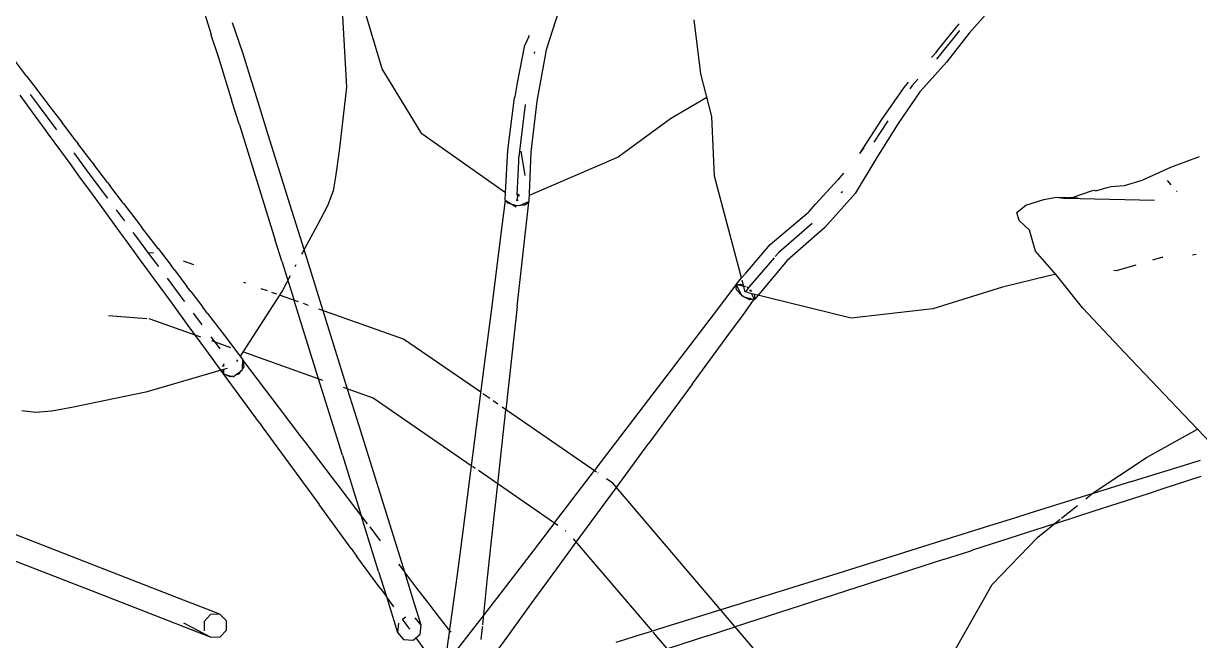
# Model space of a CAD drawing. Header units: metres. Extents: x 113 to 8702, y -1158 to 1243.
# Drawn here: x 5913.8757 to 5913.9681, y -734.2961 to -734.2476 of the extents above; entities that cross this region are included whole.
import ezdxf

# ---------------------------------------------------------------- set-up
doc = ezdxf.new("R2010")
doc.units = ezdxf.units.M
doc.header["$MEASUREMENT"] = 0
doc.layers.add('YELLOW', color=2, linetype='Continuous')

# ---------------------------------------------------------------- blocks, each defined once
blk = doc.blocks.new('EK')
at = {"color": 250}
for p, q in [((5898.1369, -833.5203), (5898.0905, -833.5601)), ((5897.6013, -833.5854), (5897.5844, -833.5311)), ((5897.7655, -833.5468), (5897.7662, -833.5538)), ((5898.0891, -833.5613), (5897.9399, -833.6892)), ((5898.0905, -833.5601), (5898.0891, -833.5613)), ((5898.1369, -833.6584), (5898.0891, -833.5613)), ((5898.1586, -833.605), (5898.1467, -833.5585)), ((5898.196, -833.6302), (5898.1768, -833.5586)), ((5897.6228, -833.6397), (5897.6013, -833.5854)), ((5897.6343, -833.5863), (5897.6257, -833.593)), ((5897.6472, -833.5764), (5897.6468, -833.5776)), ((5897.7677, -833.6091), (5897.7678, -833.6115)), ((5897.7678, -833.6115), (5897.7718, -833.6282)), ((5898.1722, -833.6581), (5898.1586, -833.605)), ((5897.6485, -833.7844), (5897.6611, -833.6192)), ((5898.2034, -833.6579), (5898.196, -833.6302)), ((5897.6306, -833.6732), (5897.6228, -833.6397)), ((5898.1974, -833.7604), (5898.1369, -833.6584)), ((5898.18, -833.6883), (5898.1722, -833.6581)), ((5898.2187, -833.7152), (5898.2034, -833.6579)), ((5897.6317, -833.6978), (5897.6306, -833.6732)), ((5897.7792, -833.6596), (5897.788, -833.6969)), ((5897.6328, -833.7054), (5897.6317, -833.6978)), ((5897.788, -833.6969), (5897.7874, -833.7012)), ((5897.9399, -833.6892), (5897.8541, -833.7622)), ((5898.18, -833.6883), (5898.1985, -833.7604)), ((5897.6378, -833.7267), (5897.6328, -833.7054)), ((5898.2308, -833.7604), (5898.2187, -833.7152)), ((5897.6366, -833.7298), (5897.6378, -833.7267)), ((5897.6373, -833.7344), (5897.6366, -833.7298)), ((5897.6473, -833.7694), (5897.6373, -833.7344)), ((5897.646, -833.8007), (5897.6493, -833.7609)), ((5897.8541, -833.7622), (5897.7902, -833.8074)), ((5898.1974, -833.7604), (5898.1985, -833.7604)), ((5898.1985, -833.7604), (5898.1991, -833.7628)), ((5898.2074, -833.7743), (5898.1991, -833.7628)), ((5898.1991, -833.7628), (5898.2295, -833.8813)), ((5898.2389, -833.7909), (5898.2308, -833.7604)), ((5897.646, -833.8007), (5897.6483, -833.7869)), ((5897.6478, -833.7784), (5897.6473, -833.7694)), ((5897.6485, -833.7844), (5897.6478, -833.7784)), ((5897.6483, -833.7859), (5897.6485, -833.7844)), ((5897.6483, -833.7869), (5897.6483, -833.7859)), ((5897.6491, -833.824), (5897.646, -833.8007)), ((5897.7902, -833.8074), (5897.7442, -833.8442)), ((5897.7888, -833.8084), (5897.7914, -833.8244)), ((5898.2411, -833.8215), (5898.219, -833.7906)), ((5898.2507, -833.8349), (5898.2389, -833.7909)), ((5897.6579, -833.8577), (5897.6491, -833.824)), ((5897.7914, -833.8244), (5897.8073, -833.909)), ((5898.2739, -833.8674), (5898.2429, -833.8241)), ((5897.7042, -833.8531), (5897.6853, -833.8718)), ((5897.7442, -833.8442), (5897.7042, -833.8531)), ((5898.2507, -833.8349), (5898.2918, -833.9892)), ((5897.6703, -833.8749), (5897.6579, -833.8577)), ((5897.6853, -833.8718), (5897.6703, -833.8749)), ((5898.3574, -833.9562), (5898.2739, -833.8674)), ((5897.2859, -833.899), (5897.3339, -833.946)), ((5898.2295, -833.8813), (5898.2365, -833.9083)), ((5897.8073, -833.909), (5897.8408, -834.0397)), ((5898.2365, -833.9083), (5898.2486, -833.9555)), ((5897.3251, -833.9726), (5897.3156, -833.964)), ((5897.3281, -833.9637), (5897.3731, -834.0038)), ((5897.3339, -833.946), (5897.3851, -833.9908)), ((5898.2486, -833.9555), (5898.2723, -834.0477)), ((5898.3984, -833.9824), (5898.3574, -833.9562)), ((5897.3631, -834.0068), (5897.3251, -833.9726)), ((5898.5151, -834.0568), (5898.3984, -833.9824)), ((5897.3662, -834.0095), (5897.3631, -834.0068)), ((5897.3731, -834.0038), (5897.3786, -834.0094)), ((5897.3851, -833.9908), (5897.4365, -834.0421)), ((5898.2932, -833.9944), (5898.2918, -833.9892)), ((5898.3059, -834.042), (5898.2932, -833.9944)), ((5897.3756, -834.0181), (5897.3662, -834.0095)), ((5897.4142, -834.0457), (5897.4255, -834.0571)), ((5897.4365, -834.0421), (5897.4378, -834.0434)), ((5897.4378, -834.0434), (5897.4944, -834.0864)), ((5897.8408, -834.0397), (5897.8507, -834.1919)), ((5898.2723, -834.0477), (5898.322, -834.2411)), ((5898.3059, -834.042), (5898.4112, -834.4365)), ((5897.4281, -834.0718), (5897.4185, -834.0632)), ((5897.4255, -834.0571), (5897.4315, -834.0618)), ((5897.4853, -834.1164), (5897.4281, -834.0718)), ((5897.4944, -834.0864), (5897.5553, -834.1294)), ((5897.546, -834.1604), (5897.4853, -834.1164)), ((5897.4886, -834.1055), (5897.5269, -834.1331)), ((5897.5553, -834.1294), (5897.6198, -834.1728)), ((5897.546, -834.1604), (5897.536, -834.1515)), ((5897.6198, -834.1728), (5897.6799, -834.2323)), ((5897.5809, -834.1922), (5897.5932, -834.2034)), ((5897.6359, -834.247), (5897.5932, -834.2034)), ((5897.6147, -834.1963), (5897.6166, -834.1973)), ((5897.6166, -834.1973), (5897.6176, -834.1993)), ((5897.8507, -834.1919), (5897.7928, -834.3827)), ((5897.6491, -834.2598), (5897.6359, -834.247)), ((5897.6799, -834.2323), (5897.7373, -834.305)), ((5898.322, -834.2411), (5898.3339, -834.2875)), ((5897.6498, -834.2611), (5897.6491, -834.2598)), ((5897.7064, -834.3349), (5897.6498, -834.2611)), ((5897.6716, -834.2555), (5897.7219, -834.3199)), ((5898.3339, -834.2875), (5898.3786, -834.4615)), ((5897.7373, -834.305), (5897.799, -834.3622)), ((5897.757, -834.3831), (5897.7064, -834.3349)), ((5897.7219, -834.3199), (5897.7293, -834.3269)), ((5897.7311, -834.3286), (5897.7841, -834.3793)), ((5897.7856, -834.3791), (5897.7841, -834.3793)), ((5897.7847, -834.3798), (5897.7856, -834.3791)), ((5897.7885, -834.3766), (5897.7913, -834.3742)), ((5897.7914, -834.3761), (5897.7889, -834.3772)), ((5897.8068, -834.3695), (5897.7953, -834.3744)), ((5897.7968, -834.3695), (5897.806, -834.3688)), ((5897.799, -834.3622), (5897.806, -834.3688)), ((5897.8007, -834.3888), (5897.8062, -834.3713)), ((5897.8069, -834.3779), (5897.8007, -834.3888)), ((5897.806, -834.3688), (5897.8068, -834.3695)), ((5897.806, -834.3688), (5897.8062, -834.3713)), ((5897.8352, -834.3927), (5897.8061, -834.3698)), ((5897.8062, -834.3713), (5897.8068, -834.3695)), ((5897.8062, -834.3713), (5897.8069, -834.3779)), ((5898.4888, -834.377), (5898.1335, -834.6495)), ((5897.7656, -834.3913), (5897.5741, -834.4315)), ((5897.7656, -834.3913), (5897.757, -834.3831)), ((5897.7769, -834.402), (5897.7656, -834.3913)), ((5897.7919, -834.3857), (5897.7697, -834.3904)), ((5897.7768, -834.3935), (5897.7799, -834.3883)), ((5897.7775, -834.4002), (5897.7768, -834.3935)), ((5897.7814, -834.3879), (5897.7769, -834.402)), ((5897.7769, -834.402), (5897.7995, -834.3923)), ((5897.7807, -834.3868), (5897.7818, -834.385)), ((5897.7823, -834.385), (5897.7818, -834.3867)), ((5897.7841, -834.3793), (5897.7831, -834.3826)), ((5897.7831, -834.3826), (5897.7847, -834.3798)), ((5897.7841, -834.3793), (5897.7847, -834.3798)), ((5897.7847, -834.3798), (5897.7918, -834.3849)), ((5897.799, -834.3917), (5897.787, -834.402)), ((5897.7918, -834.3849), (5897.7919, -834.3857)), ((5897.8007, -834.3888), (5897.799, -834.3917)), ((5897.8598, -834.4128), (5897.8352, -834.3927)), ((5897.7778, -834.4027), (5897.7769, -834.402)), ((5897.787, -834.402), (5897.7778, -834.4027)), ((5897.7778, -834.4027), (5897.8309, -834.4476)), ((5897.9567, -834.4921), (5897.8598, -834.4128)), ((5897.4639, -834.4311), (5897.3836, -834.4472)), ((5897.4282, -834.4383), (5897.4637, -834.5074)), ((5897.5741, -834.4315), (5897.4639, -834.4311)), ((5898.4252, -834.4887), (5898.4112, -834.4365)), ((5897.3836, -834.4472), (5897.2827, -834.4542)), ((5897.8309, -834.4476), (5898.1025, -834.6772)), ((5898.3786, -834.4615), (5898.4054, -834.5667)), ((5897.4637, -834.5074), (5897.5303, -834.608)), ((5897.9567, -834.4921), (5898.0626, -834.5786)), ((5898.4252, -834.4887), (5898.4455, -834.564)), ((5898.4743, -834.5419), (5898.4133, -834.5887)), ((5898.4054, -834.5667), (5898.4129, -834.5959)), ((5898.1418, -834.6432), (5898.0626, -834.5786)), ((5898.4114, -834.5902), (5898.2325, -834.7274)), ((5898.4129, -834.5959), (5898.4193, -834.6213)), ((5897.5303, -834.608), (5897.5927, -834.7768)), ((5898.4193, -834.6213), (5898.4246, -834.6425)), ((5898.1335, -834.6495), (5898.125, -834.6607)), ((5898.239, -834.7225), (5898.1418, -834.6432)), ((5898.4246, -834.6425), (5898.4287, -834.6591)), ((5898.1114, -834.6783), (5897.982, -834.8471)), ((5898.1025, -834.6772), (5898.1084, -834.6822)), ((5898.2016, -834.7613), (5898.1084, -834.6822)), ((5898.1135, -834.6757), (5898.1131, -834.6762)), ((5897.2336, -834.6969), (5897.3245, -834.7317)), ((5898.2865, -834.7611), (5898.239, -834.7225)), ((5897.3245, -834.7317), (5897.4186, -834.7536)), ((5898.218, -834.74), (5898.217, -834.7412)), ((5897.2956, -834.7619), (5897.2968, -834.7625)), ((5897.2968, -834.7625), (5897.2977, -834.762)), ((5897.2977, -834.762), (5897.3134, -834.7706)), ((5897.3828, -834.7877), (5897.3134, -834.7706)), ((5897.3271, -834.7531), (5897.3298, -834.7538)), ((5897.4186, -834.7536), (5897.5127, -834.7695)), ((5897.5127, -834.7695), (5897.6037, -834.7778)), ((5898.2065, -834.7549), (5898.0974, -834.8971)), ((5898.2016, -834.7613), (5898.2513, -834.8035)), ((5898.3494, -834.8121), (5898.2865, -834.7611)), ((5897.4085, -834.7936), (5897.3828, -834.7877)), ((5897.4104, -834.7945), (5897.4085, -834.7936)), ((5897.4233, -834.7755), (5897.5097, -834.7907)), ((5897.5097, -834.7907), (5897.52, -834.7924)), ((5897.5099, -834.7879), (5897.5549, -834.7831)), ((5897.5283, -834.7926), (5897.52, -834.7924)), ((5897.59, -834.7987), (5897.5283, -834.7926)), ((5897.6103, -834.7955), (5897.6037, -834.7778)), ((5897.604, -834.7786), (5897.6049, -834.778)), ((5897.6049, -834.778), (5897.6103, -834.7855)), ((5897.7971, -834.8094), (5897.6049, -834.778)), ((5897.6103, -834.7855), (5897.6103, -834.8013)), ((5897.5066, -834.812), (5897.4104, -834.7945)), ((5897.5851, -834.8203), (5897.5066, -834.812)), ((5897.5917, -834.7949), (5897.5897, -834.7979)), ((5897.5897, -834.7979), (5897.59, -834.7987)), ((5897.59, -834.7987), (5897.592, -834.7982)), ((5897.592, -834.7982), (5897.593, -834.7953)), ((5897.592, -834.7982), (5897.5994, -834.8003)), ((5897.592, -834.7989), (5897.592, -834.7982)), ((5897.5986, -834.8217), (5897.6122, -834.8022)), ((5897.6002, -834.8004), (5897.5994, -834.8003)), ((5897.6, -834.7976), (5897.6011, -834.7998)), ((5897.6011, -834.7998), (5897.6002, -834.8004)), ((5897.6103, -834.8013), (5897.605, -834.8163)), ((5897.7971, -834.8094), (5897.9871, -834.8404)), ((5898.2513, -834.8035), (5898.3129, -834.8559)), ((5898.4021, -834.8547), (5898.3494, -834.8121)), ((5897.5851, -834.8203), (5897.4678, -834.97)), ((5897.5974, -834.8215), (5897.5851, -834.8203)), ((5897.5986, -834.8217), (5897.5974, -834.8215)), ((5897.5986, -834.8217), (5897.6659, -834.8338)), ((5897.605, -834.8163), (5897.5999, -834.8198)), ((5897.6659, -834.8338), (5897.7891, -834.8559)), ((5897.7891, -834.8559), (5897.9062, -834.877)), ((5897.9761, -834.8547), (5897.9697, -834.863)), ((5898.1239, -834.8625), (5897.9871, -834.8404)), ((5898.3129, -834.8559), (5898.3644, -834.9)), ((5898.4438, -834.8881), (5898.4021, -834.8547)), ((5897.9062, -834.877), (5898.0159, -834.8969)), ((5897.9649, -834.8693), (5897.9556, -834.8814)), ((5898.2172, -834.8775), (5898.1239, -834.8625)), ((5898.2971, -834.8902), (5898.2172, -834.8775)), ((5897.9525, -834.8854), (5897.8466, -835.0234)), ((5898.0159, -834.8969), (5898.1169, -834.9152)), ((5898.3641, -834.9007), (5898.2971, -834.8902)), ((5898.3834, -834.9037), (5898.3641, -834.9007)), ((5898.3644, -834.9), (5898.4049, -834.9349)), ((5898.0876, -834.9099), (5897.9532, -835.085)), ((5898.0929, -834.9029), (5898.0893, -834.9077)), ((5898.1169, -834.9152), (5898.2079, -834.9318)), ((5898.3876, -834.9037), (5898.3867, -834.9042)), ((5898.3876, -834.9037), (5898.3884, -834.9045)), ((5898.4102, -834.9078), (5898.3884, -834.9045)), ((5898.2079, -834.9318), (5898.2875, -834.9464)), ((5898.4049, -834.9349), (5898.4332, -834.9597)), ((5898.2875, -834.9464), (5898.3542, -834.9589)), ((5898.3542, -834.9589), (5898.4027, -834.9681)), ((5898.3887, -834.9669), (5898.3654, -834.9832)), ((5898.3942, -834.963), (5898.3887, -834.9669)), ((5898.4036, -834.9675), (5898.4027, -834.9681)), ((5898.4036, -834.9675), (5898.4066, -834.9689)), ((5897.4678, -834.97), (5897.3437, -835.0372)), ((5898.3654, -834.9832), (5898.3388, -835.0017)), ((5898.4066, -834.9689), (5898.4435, -834.9762)), ((5898.3388, -835.0017), (5898.3089, -835.0224)), ((5897.8466, -835.0234), (5897.7829, -835.1772)), ((5898.3089, -835.0224), (5898.2787, -835.0432)), ((5898.3195, -835.0328), (5898.2787, -835.0432)), ((5898.3779, -835.0178), (5898.3195, -835.0328)), ((5898.3779, -835.0178), (5898.3643, -835.0282)), ((5898.3948, -835.0204), (5898.3779, -835.0178)), ((5898.4052, -835.0344), (5898.3948, -835.0204)), ((5898.4012, -835.029), (5898.4215, -835.016)), ((5897.3437, -835.0372), (5897.1976, -835.0728)), ((5898.2787, -835.0432), (5898.0994, -835.0892)), ((5898.2627, -835.0542), (5898.2787, -835.0432)), ((5898.3619, -835.0455), (5898.3656, -835.0518)), ((5898.3656, -835.0518), (5898.3666, -835.0518)), ((5898.3666, -835.0518), (5898.3703, -835.0488)), ((5898.3703, -835.0488), (5898.3844, -835.0397)), ((5898.3892, -835.0621), (5898.4029, -835.0517)), ((5898.4029, -835.0517), (5898.4052, -835.0344)), ((5898.3215, -835.0795), (5898.3892, -835.0621)), ((5898.3237, -835.0789), (5898.3398, -835.0685)), ((5898.3398, -835.0685), (5898.3414, -835.0674)), ((5898.3723, -835.0595), (5898.3892, -835.0621)), ((5897.9532, -835.085), (5897.9307, -835.1393)), ((5898.0994, -835.0892), (5898.0032, -835.1138)), ((5898.2744, -835.0915), (5898.169, -835.1185)), ((5898.2178, -835.085), (5898.1914, -835.1032)), ((5898.306, -835.0904), (5898.2447, -835.1302)), ((5898.2744, -835.0915), (5898.3215, -835.0795)), ((5898.306, -835.0904), (5898.3215, -835.0795)), ((5897.2426, -835.1053), (5897.3741, -835.1046)), ((5897.3741, -835.1046), (5897.4915, -835.1246)), ((5898.0032, -835.1138), (5897.9339, -835.1316)), ((5898.0556, -835.1476), (5898.169, -835.1185)), ((5898.1851, -835.1075), (5898.1582, -835.126)), ((5897.4915, -835.1246), (5897.5394, -835.1337)), ((5897.5394, -835.1337), (5897.5651, -835.1394)), ((5897.5651, -835.1394), (5897.5922, -835.1516)), ((5897.9339, -835.1316), (5897.7862, -835.1694)), ((5898.1582, -835.126), (5898.1132, -835.1567)), ((5898.2292, -835.1403), (5898.1446, -835.1955)), ((5898.2292, -835.1403), (5898.2447, -835.1302)), ((5897.5922, -835.1516), (5897.6276, -835.1722)), ((5898.0556, -835.1476), (5897.9121, -835.1844)), ((5898.1132, -835.1567), (5898.0968, -835.1679)), ((5897.6276, -835.1722), (5897.6762, -835.202)), ((5897.7862, -835.1694), (5897.6712, -835.1989)), ((5897.9121, -835.1844), (5897.7643, -835.2223)), ((5897.9153, -835.1766), (5897.8549, -835.3223)), ((5898.0968, -835.1679), (5898.0276, -835.2152)), ((5897.6712, -835.1989), (5897.5873, -835.2204)), ((5897.6762, -835.202), (5897.6792, -835.2038)), ((5897.7752, -835.1959), (5897.7712, -835.2054)), ((5897.9953, -835.2933), (5898.1446, -835.1955)), ((5897.5873, -835.2204), (5897.455, -835.2543)), ((5897.6905, -835.2412), (5897.7643, -835.2223)), ((5897.6988, -835.2154), (5897.7023, -835.2176)), ((5897.7183, -835.2271), (5897.7449, -835.243)), ((5897.7675, -835.2145), (5897.7532, -835.249)), ((5898.0152, -835.2237), (5897.9624, -835.2597)), ((5898.0276, -835.2152), (5898.0152, -835.2237)), ((5897.4342, -835.3069), (5897.6511, -835.2513)), ((5897.6905, -835.2412), (5897.6511, -835.2513)), ((5897.7449, -835.243), (5897.8625, -835.3277)), ((5897.4022, -835.2678), (5897.301, -835.2938)), ((5897.455, -835.2543), (5897.4022, -835.2678)), ((5897.7441, -835.2708), (5897.7396, -835.2819)), ((5897.7512, -835.2538), (5897.7476, -835.2625)), ((5897.9624, -835.2597), (5897.8693, -835.3231)), ((5897.301, -835.2938), (5897.2443, -835.31)), ((5897.988, -835.298), (5897.9953, -835.2933)), ((5897.4342, -835.3069), (5897.3892, -835.3184)), ((5897.728, -835.3099), (5897.7265, -835.3135)), ((5897.988, -835.298), (5897.8938, -835.3598)), ((5897.3056, -835.3398), (5897.3892, -835.3184)), ((5897.823, -835.3547), (5897.8693, -835.3231)), ((5897.8693, -835.3231), (5897.8827, -835.3219)), ((5897.8855, -835.3241), (5897.8693, -835.3231)), ((5897.8694, -835.3327), (5897.8721, -835.3346)), ((5897.8827, -835.3219), (5897.8855, -835.3241)), ((5897.8877, -835.3241), (5897.8855, -835.3241)), ((5897.8897, -835.3274), (5897.8877, -835.3241)), ((5897.8897, -835.3274), (5897.8955, -835.3321)), ((5897.8974, -835.3386), (5897.8902, -835.3279)), ((5897.8955, -835.3321), (5897.8974, -835.3386)), ((5897.8974, -835.3386), (5897.8976, -835.3393)), ((5897.1967, -835.3677), (5897.2641, -835.3504)), ((5897.2641, -835.3504), (5897.2644, -835.3512)), ((5897.2644, -835.3512), (5897.3056, -835.3398)), ((5897.7804, -835.3838), (5897.823, -835.3547)), ((5897.841, -835.3556), (5897.8338, -835.3734)), ((5897.846, -835.3438), (5897.841, -835.3556)), ((5897.8938, -835.3598), (5897.847, -835.3902)), ((5897.8754, -835.3589), (5897.8803, -835.3591)), ((5897.8802, -835.3609), (5897.8765, -835.358)), ((5897.8842, -835.3528), (5897.8858, -835.3594)), ((5897.8858, -835.3594), (5897.8938, -835.3598)), ((5897.8858, -835.3594), (5897.9203, -835.5054)), ((5897.8938, -835.3598), (5897.886, -835.3605)), ((5897.8938, -835.3598), (5897.8992, -835.3447)), ((5897.9001, -835.3478), (5897.8938, -835.3598)), ((5897.9, -835.3424), (5897.8976, -835.3393)), ((5897.8987, -835.3432), (5897.9, -835.3424)), ((5897.8987, -835.3432), (5897.8992, -835.3447)), ((5897.8992, -835.3447), (5897.9001, -835.3478)), ((5897.8237, -835.3801), (5897.8376, -835.3708)), ((5897.8338, -835.3734), (5897.8317, -835.3783)), ((5897.8376, -835.3708), (5897.847, -835.3646)), ((5898.3514, -835.3781), (5898.3388, -835.3897)), ((5898.3688, -835.3788), (5898.3514, -835.3781)), ((5898.3808, -835.3914), (5898.3688, -835.3788)), ((5897.7382, -835.4126), (5897.7683, -835.3921)), ((5897.7804, -835.3838), (5897.7683, -835.3921)), ((5897.7781, -835.4106), (5897.7945, -835.3997)), ((5897.8234, -835.3984), (5897.7852, -835.4907)), ((5897.7945, -835.3997), (5897.8011, -835.3953)), ((5897.847, -835.3902), (5897.8008, -835.4207)), ((5898.3388, -835.3897), (5898.309, -835.4559)), ((5898.3388, -835.3897), (5898.3384, -835.4068)), ((5898.3805, -835.4085), (5898.3808, -835.3914)), ((5897.6887, -835.4047), (5897.6809, -835.4235)), ((5897.6966, -835.4411), (5897.7284, -835.4194)), ((5897.7382, -835.4126), (5897.7284, -835.4194)), ((5897.752, -835.4281), (5897.7558, -835.4255)), ((5897.8008, -835.4207), (5897.7555, -835.4503)), ((5898.2834, -835.6242), (5898.3805, -835.4085)), ((5898.3384, -835.4068), (5898.3505, -835.4194)), ((5898.3505, -835.4194), (5898.3679, -835.4201)), ((5898.3509, -835.4579), (5898.3805, -835.4085)), ((5897.6555, -835.4692), (5897.6883, -835.4468)), ((5897.6966, -835.4411), (5897.6883, -835.4468)), ((5897.7112, -835.4554), (5897.752, -835.4281)), ((5897.6555, -835.4692), (5897.6147, -835.4971)), ((5897.7555, -835.4503), (5897.7108, -835.4795)), ((5898.309, -835.4559), (5898.251, -835.5848)), ((5897.6274, -835.5113), (5897.6686, -835.4839)), ((5897.6637, -835.4784), (5897.6624, -835.4879)), ((5897.6686, -835.4839), (5897.6888, -835.4703)), ((5897.7108, -835.4795), (5897.6771, -835.5016)), ((5897.7852, -835.4907), (5897.7848, -835.4933)), ((5897.5685, -835.5287), (5897.6019, -835.5059)), ((5897.6019, -835.5059), (5897.6147, -835.4971)), ((5897.6232, -835.5142), (5897.6274, -835.5113)), ((5897.6698, -835.5063), (5897.6357, -835.5286)), ((5897.6771, -835.5016), (5897.6698, -835.5063)), ((5897.7844, -835.4967), (5897.7751, -835.5676)), ((5897.9203, -835.5054), (5897.932, -835.5845)), ((5897.5685, -835.5287), (5897.5338, -835.5524)), ((5897.5866, -835.5387), (5897.6011, -835.529)), ((5897.6357, -835.5286), (5897.6227, -835.5371)), ((5897.5287, -835.5559), (5897.4935, -835.58)), ((5897.5287, -835.5559), (5897.5338, -835.5524)), ((5897.6227, -835.5371), (5897.5791, -835.5656)), ((5897.5796, -835.5433), (5897.5866, -835.5387)), ((5897.5052, -835.593), (5897.5459, -835.5659)), ((5897.5459, -835.5659), (5897.5575, -835.5581)), ((5897.5791, -835.5656), (5897.5485, -835.5856)), ((5897.4889, -835.5832), (5897.4531, -835.6076)), ((5897.4703, -835.6164), (5897.5052, -835.593)), ((5897.4889, -835.5832), (5897.4935, -835.58)), ((5897.5485, -835.5856), (5897.5128, -835.6089)), ((5897.932, -835.5845), (5897.9409, -835.6408)), ((5898.251, -835.5848), (5898.1715, -835.7614)), ((5897.4488, -835.6106), (5897.4123, -835.6356)), ((5897.4488, -835.6106), (5897.4531, -835.6076)), ((5897.4922, -835.6224), (5897.4675, -835.6385)), ((5897.5128, -835.6089), (5897.4922, -835.6224)), ((5897.3859, -835.6536), (5897.4123, -835.6356)), ((5897.4675, -835.6385), (5897.4304, -835.6627)), ((5897.9409, -835.6408), (5897.9465, -835.6814)), ((5898.2132, -835.7801), (5898.2834, -835.6242)), ((5897.3406, -835.6845), (5897.3859, -835.6536)), ((5897.3811, -835.676), (5897.4232, -835.6479)), ((5897.4263, -835.6654), (5897.3881, -835.6904)), ((5897.4232, -835.6479), (5897.4259, -835.6461)), ((5897.4304, -835.6627), (5897.4263, -835.6654)), ((5897.3239, -835.6959), (5897.3406, -835.6845)), ((5897.3578, -835.6916), (5897.3811, -835.676)), ((5897.9465, -835.6814), (5897.9473, -835.7111)), ((5897.3239, -835.6959), (5897.2831, -835.7237)), ((5897.3881, -835.6904), (5897.3578, -835.7102)), ((5897.9473, -835.7111), (5897.9427, -835.737))]:
    blk.add_line(p, q, dxfattribs=at)

msp = doc.modelspace()

# ---------------------------------------------------------------- hatches: boundary and pattern name
at = {"layer": 'YELLOW'}
h = msp.add_hatch(dxfattribs=at)
h.set_pattern_fill('ANSI31', color=15, scale=0.8983, angle=315)
h.set_pattern_definition([(0, (0.55346, 22.75361), (3e-17, 0.1122875), [])])
edge = h.paths.add_edge_path()
edge.add_line((5914.161494, -732.828085), (5914.161494, -732.77525))
edge.add_line((5914.161494, -732.77525), (5913.608051, -732.77525))
edge.add_line((5913.608051, -732.77525), (5913.608051, -732.65859))
edge.add_line((5913.608051, -732.65859), (5912.996052, -732.65859))
edge.add_line((5912.996052, -732.65859), (5912.996052, -732.747742))
edge.add_line((5912.996052, -732.747742), (5913.017812, -732.747742))
edge.add_line((5913.017812, -732.747742), (5912.996052, -732.792276))
edge.add_line((5912.996052, -732.792276), (5912.974293, -732.747742))
edge.add_line((5912.974293, -732.747742), (5912.996052, -732.747742))
edge.add_line((5912.996052, -732.747742), (5912.996052, -732.65859))
edge.add_line((5912.996052, -732.65859), (5912.354554, -732.65859))
edge.add_line((5912.354554, -732.65859), (5912.354554, -732.764008))
edge.add_line((5912.354554, -732.764008), (5911.795832, -732.764008))
edge.add_line((5911.795832, -732.764008), (5911.795832, -732.78508))
edge.add_line((5911.795832, -732.78508), (5911.880121, -732.78508))
edge.add_line((5911.880121, -732.78508), (5911.880121, -732.806153))
edge.add_line((5911.880121, -732.806153), (5911.332242, -732.806153))
edge.add_line((5911.332242, -732.806153), (5911.332242, -732.78508))
edge.add_line((5911.332242, -732.78508), (5911.416531, -732.78508))
edge.add_line((5911.416531, -732.78508), (5911.416531, -732.764008))
edge.add_line((5911.416531, -732.764008), (5910.857809, -732.764008))
edge.add_arc((5910.857809, -732.777185), 0.013177, 90, 180.00052)
edge.add_line((5910.844632, -732.777186), (5910.844649, -734.612343))
edge.add_line((5910.844649, -734.612343), (5911.798475, -734.61234))
edge.add_line((5911.798475, -734.61234), (5914.161494, -734.61234))
edge.add_line((5914.161494, -734.61234), (5914.161494, -733.979524))
edge.add_line((5914.161494, -733.979524), (5914.148367, -733.979321))
edge.add_line((5914.148367, -733.979321), (5913.062495, -733.962626))
edge.add_line((5913.062495, -733.962626), (5913.062495, -733.962597))
edge.add_line((5913.062495, -733.962597), (5913.028027, -733.962065))
edge.add_arc((5914.178703, -733.978753), 1.150797, 90.856847, 179.169104, ccw=False)
h.paths.add_polyline_path([(5912.375348, -733.890398), (5912.375348, -734.538787), (5911.727627, -734.538787), (5911.727627, -733.890398), (5912.288068, -733.890398), (5912.288068, -733.870852), (5912.355534, -733.870852), (5912.355534, -733.890398)], flags=16)
h.paths.add_polyline_path([(5912.358464, -733.907282), (5912.358464, -734.521904), (5911.822857, -734.521904), (5911.822857, -733.907282)], flags=0)
h.paths.add_polyline_path([(5913.638186, -734.063489), (5913.638186, -734.533206), (5912.457994, -734.533206), (5912.457994, -734.063489)], flags=16)
h.paths.add_polyline_path([(5913.612213, -734.089462), (5913.612213, -734.507233), (5912.483968, -734.507233), (5912.483968, -734.089462)], flags=0)
edge = h.paths.add_edge_path(flags=16)
edge.add_arc((5913.915808, -734.35633), 0.179482, 0, 360)

# ---------------------------------------------------------------- block references
at = {"layer": 'YELLOW', "color": 252, "xscale": 0.04235995126399837, "yscale": 0.04235995126399837, "zscale": 0.04235995126399837, "rotation": 272.9502569749219}
msp.add_blockref('EK', (5936.371602, -482.9505), dxfattribs=at)

doc.saveas('drawing.dxf')
